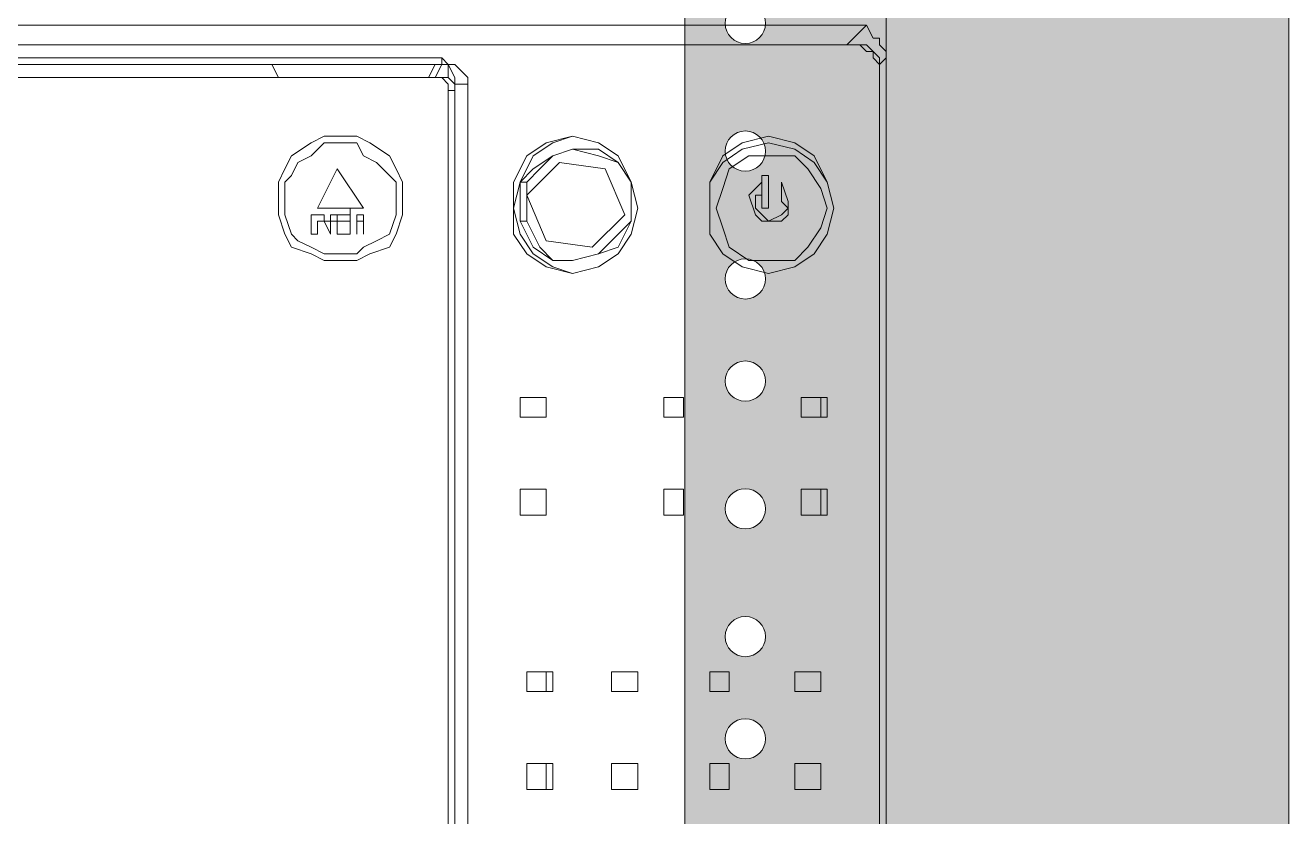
# Model space of a CAD drawing. Header units: millimetres. Extents: x 11706 to 18081, y 7308 to 12674.
# Drawn here: x 16280.9 to 16409.8, y 9277.6 to 9358.4 of the extents above; entities that cross this region are included whole.
import ezdxf

# ---------------------------------------------------------------- set-up
doc = ezdxf.new("R2010")
doc.units = ezdxf.units.MM
doc.layers.get('0').update_dxf_attribs({"lineweight": 0})
doc.layers.add('H', color=7, linetype='Continuous')

# ---------------------------------------------------------------- blocks, each defined once
blk = doc.blocks.new('ND-6842')
h = blk.add_hatch(color=9)
h.dxf.hatch_style = 1
h.paths.add_polyline_path([(2857.57, 7259.12), (2257.57, 7259.12), (2257.57, 5286.22), (2857.57, 5286.22)])
h.paths.add_polyline_path([(2807.57, 7209.12), (2807.57, 5336.22), (2307.57, 5336.22), (2307.57, 7209.12)], flags=16)
h = blk.add_hatch(color=9)
h.dxf.hatch_style = 1
h.paths.add_polyline_path([(2782.57, 7209.12), (2807.57, 7209.12), (2807.57, 5336.22), (2782.57, 5336.22)])
h.paths.add_polyline_path([(2792.57, 5345.52, 1), (2787.57, 5345.52, 1)], flags=16)
h.paths.add_polyline_path([(2792.57, 5361.4, 1), (2787.57, 5361.4, 1)], flags=16)
h.paths.add_polyline_path([(2792.57, 5377.27, 1), (2787.57, 5377.27, 1)], flags=16)
h.paths.add_polyline_path([(2792.57, 5389.97, 1), (2787.57, 5389.97, 1)], flags=16)
h.paths.add_polyline_path([(2792.57, 5405.85, 1), (2787.57, 5405.85, 1)], flags=16)
h.paths.add_polyline_path([(2792.57, 5421.72, 1), (2787.57, 5421.72, 1)], flags=16)
h.paths.add_polyline_path([(2792.57, 5434.42, 1), (2787.57, 5434.42, 1)], flags=16)
h.paths.add_polyline_path([(2792.57, 5450.3, 1), (2787.57, 5450.3, 1)], flags=16)
h.paths.add_polyline_path([(2792.57, 5466.17, 1), (2787.57, 5466.17, 1)], flags=16)
h.paths.add_polyline_path([(2792.57, 5478.87, 1), (2787.57, 5478.87, 1)], flags=16)
h.paths.add_polyline_path([(2792.57, 5494.75, 1), (2787.57, 5494.75, 1)], flags=16)
h.paths.add_polyline_path([(2792.57, 5510.62, 1), (2787.57, 5510.62, 1)], flags=16)
h.paths.add_polyline_path([(2792.57, 5523.32, 1), (2787.57, 5523.32, 1)], flags=16)
h.paths.add_polyline_path([(2792.57, 5539.2, 1), (2787.57, 5539.2, 1)], flags=16)
h.paths.add_polyline_path([(2792.57, 5555.07, 1), (2787.57, 5555.07, 1)], flags=16)
h.paths.add_polyline_path([(2792.57, 5567.77, 1), (2787.57, 5567.77, 1)], flags=16)
h.paths.add_polyline_path([(2792.57, 5583.65, 1), (2787.57, 5583.65, 1)], flags=16)
h.paths.add_polyline_path([(2792.57, 5599.52, 1), (2787.57, 5599.52, 1)], flags=16)
h.paths.add_polyline_path([(2792.57, 5612.22, 1), (2787.57, 5612.22, 1)], flags=16)
h.paths.add_polyline_path([(2792.57, 5628.1, 1), (2787.57, 5628.1, 1)], flags=16)
h.paths.add_polyline_path([(2792.57, 5643.97, 1), (2787.57, 5643.97, 1)], flags=16)
h.paths.add_polyline_path([(2792.57, 5656.67, 1), (2787.57, 5656.67, 1)], flags=16)
h.paths.add_polyline_path([(2792.57, 5672.55, 1), (2787.57, 5672.55, 1)], flags=16)
h.paths.add_polyline_path([(2792.57, 5688.42, 1), (2787.57, 5688.42, 1)], flags=16)
h.paths.add_polyline_path([(2792.57, 5701.12, 1), (2787.57, 5701.12, 1)], flags=16)
h.paths.add_polyline_path([(2792.57, 5717, 1), (2787.57, 5717, 1)], flags=16)
h.paths.add_polyline_path([(2792.57, 5732.87, 1), (2787.57, 5732.87, 1)], flags=16)
h.paths.add_polyline_path([(2792.57, 5745.57, 1), (2787.57, 5745.57, 1)], flags=16)
h.paths.add_polyline_path([(2792.57, 5761.45, 1), (2787.57, 5761.45, 1)], flags=16)
h.paths.add_polyline_path([(2792.57, 5777.32, 1), (2787.57, 5777.32, 1)], flags=16)
h.paths.add_polyline_path([(2792.57, 5790.02, 1), (2787.57, 5790.02, 1)], flags=16)
h.paths.add_polyline_path([(2792.57, 5805.9, 1), (2787.57, 5805.9, 1)], flags=16)
h.paths.add_polyline_path([(2792.57, 5821.77, 1), (2787.57, 5821.77, 1)], flags=16)
h.paths.add_polyline_path([(2792.57, 5834.47, 1), (2787.57, 5834.47, 1)], flags=16)
h.paths.add_polyline_path([(2792.57, 5850.35, 1), (2787.57, 5850.35, 1)], flags=16)
h.paths.add_polyline_path([(2792.57, 5866.22, 1), (2787.57, 5866.22, 1)], flags=16)
h.paths.add_polyline_path([(2792.57, 5878.92, 1), (2787.57, 5878.92, 1)], flags=16)
h.paths.add_polyline_path([(2792.57, 5894.8, 1), (2787.57, 5894.8, 1)], flags=16)
h.paths.add_polyline_path([(2792.57, 5910.67, 1), (2787.57, 5910.67, 1)], flags=16)
h.paths.add_polyline_path([(2792.57, 5923.37, 1), (2787.57, 5923.37, 1)], flags=16)
h.paths.add_polyline_path([(2792.57, 5939.25, 1), (2787.57, 5939.25, 1)], flags=16)
h.paths.add_polyline_path([(2792.57, 5955.12, 1), (2787.57, 5955.12, 1)], flags=16)
h.paths.add_polyline_path([(2792.57, 5967.82, 1), (2787.57, 5967.82, 1)], flags=16)
h.paths.add_polyline_path([(2792.57, 5983.7, 1), (2787.57, 5983.7, 1)], flags=16)
h.paths.add_polyline_path([(2792.57, 5999.57, 1), (2787.57, 5999.57, 1)], flags=16)
h.paths.add_polyline_path([(2792.57, 6012.27, 1), (2787.57, 6012.27, 1)], flags=16)
h.paths.add_polyline_path([(2792.57, 6028.15, 1), (2787.57, 6028.15, 1)], flags=16)
h.paths.add_polyline_path([(2792.57, 6044.02, 1), (2787.57, 6044.02, 1)], flags=16)
h.paths.add_polyline_path([(2792.57, 6056.72, 1), (2787.57, 6056.72, 1)], flags=16)
h.paths.add_polyline_path([(2792.57, 6072.6, 1), (2787.57, 6072.6, 1)], flags=16)
h.paths.add_polyline_path([(2792.57, 6088.47, 1), (2787.57, 6088.47, 1)], flags=16)
h.paths.add_polyline_path([(2792.57, 6101.17, 1), (2787.57, 6101.17, 1)], flags=16)
h.paths.add_polyline_path([(2792.57, 6117.05, 1), (2787.57, 6117.05, 1)], flags=16)
h.paths.add_polyline_path([(2792.57, 6132.92, 1), (2787.57, 6132.92, 1)], flags=16)
h.paths.add_polyline_path([(2792.57, 6145.62, 1), (2787.57, 6145.62, 1)], flags=16)
h.paths.add_polyline_path([(2792.57, 6161.5, 1), (2787.57, 6161.5, 1)], flags=16)
h.paths.add_polyline_path([(2792.57, 6177.37, 1), (2787.57, 6177.37, 1)], flags=16)
h.paths.add_polyline_path([(2792.57, 6190.07, 1), (2787.57, 6190.07, 1)], flags=16)
h.paths.add_polyline_path([(2792.57, 6205.95, 1), (2787.57, 6205.95, 1)], flags=16)
h.paths.add_polyline_path([(2792.57, 6221.82, 1), (2787.57, 6221.82, 1)], flags=16)
h.paths.add_polyline_path([(2792.57, 6234.52, 1), (2787.57, 6234.52, 1)], flags=16)
h.paths.add_polyline_path([(2792.57, 6250.4, 1), (2787.57, 6250.4, 1)], flags=16)
h.paths.add_polyline_path([(2792.57, 6266.27, 1), (2787.57, 6266.27, 1)], flags=16)
h.paths.add_polyline_path([(2792.57, 6278.97, 1), (2787.57, 6278.97, 1)], flags=16)
h.paths.add_polyline_path([(2792.57, 6294.85, 1), (2787.57, 6294.85, 1)], flags=16)
h.paths.add_polyline_path([(2792.57, 6310.72, 1), (2787.57, 6310.72, 1)], flags=16)
h.paths.add_polyline_path([(2792.57, 6323.42, 1), (2787.57, 6323.42, 1)], flags=16)
h.paths.add_polyline_path([(2792.57, 6339.3, 1), (2787.57, 6339.3, 1)], flags=16)
h.paths.add_polyline_path([(2792.57, 6355.17, 1), (2787.57, 6355.17, 1)], flags=16)
h.paths.add_polyline_path([(2792.57, 6367.87, 1), (2787.57, 6367.87, 1)], flags=16)
h.paths.add_polyline_path([(2792.57, 6383.75, 1), (2787.57, 6383.75, 1)], flags=16)
h.paths.add_polyline_path([(2792.57, 6399.62, 1), (2787.57, 6399.62, 1)], flags=16)
h.paths.add_polyline_path([(2792.57, 6412.32, 1), (2787.57, 6412.32, 1)], flags=16)
h.paths.add_polyline_path([(2792.57, 6428.2, 1), (2787.57, 6428.2, 1)], flags=16)
h.paths.add_polyline_path([(2792.57, 6444.07, 1), (2787.57, 6444.07, 1)], flags=16)
h.paths.add_polyline_path([(2792.57, 6456.77, 1), (2787.57, 6456.77, 1)], flags=16)
h.paths.add_polyline_path([(2792.57, 6472.65, 1), (2787.57, 6472.65, 1)], flags=16)
h.paths.add_polyline_path([(2792.57, 6488.52, 1), (2787.57, 6488.52, 1)], flags=16)
h.paths.add_polyline_path([(2792.57, 6501.22, 1), (2787.57, 6501.22, 1)], flags=16)
h.paths.add_polyline_path([(2792.57, 6517.1, 1), (2787.57, 6517.1, 1)], flags=16)
h.paths.add_polyline_path([(2792.57, 6532.97, 1), (2787.57, 6532.97, 1)], flags=16)
h.paths.add_polyline_path([(2792.57, 6545.67, 1), (2787.57, 6545.67, 1)], flags=16)
h.paths.add_polyline_path([(2792.57, 6561.55, 1), (2787.57, 6561.55, 1)], flags=16)
h.paths.add_polyline_path([(2792.57, 6577.42, 1), (2787.57, 6577.42, 1)], flags=16)
h.paths.add_polyline_path([(2792.57, 6590.12, 1), (2787.57, 6590.12, 1)], flags=16)
h.paths.add_polyline_path([(2792.57, 6606, 1), (2787.57, 6606, 1)], flags=16)
h.paths.add_polyline_path([(2792.57, 6621.87, 1), (2787.57, 6621.87, 1)], flags=16)
h.paths.add_polyline_path([(2792.57, 6634.57, 1), (2787.57, 6634.57, 1)], flags=16)
h.paths.add_polyline_path([(2792.57, 6650.45, 1), (2787.57, 6650.45, 1)], flags=16)
h.paths.add_polyline_path([(2792.57, 6666.32, 1), (2787.57, 6666.32, 1)], flags=16)
h.paths.add_polyline_path([(2792.57, 6679.02, 1), (2787.57, 6679.02, 1)], flags=16)
h.paths.add_polyline_path([(2792.57, 6694.9, 1), (2787.57, 6694.9, 1)], flags=16)
h.paths.add_polyline_path([(2792.57, 6710.77, 1), (2787.57, 6710.77, 1)], flags=16)
h.paths.add_polyline_path([(2792.57, 6723.47, 1), (2787.57, 6723.47, 1)], flags=16)
h.paths.add_polyline_path([(2792.57, 6739.35, 1), (2787.57, 6739.35, 1)], flags=16)
h.paths.add_polyline_path([(2792.57, 6755.22, 1), (2787.57, 6755.22, 1)], flags=16)
h.paths.add_polyline_path([(2792.57, 6767.92, 1), (2787.57, 6767.92, 1)], flags=16)
h.paths.add_polyline_path([(2792.57, 6783.8, 1), (2787.57, 6783.8, 1)], flags=16)
h.paths.add_polyline_path([(2792.57, 6799.67, 1), (2787.57, 6799.67, 1)], flags=16)
h.paths.add_polyline_path([(2792.57, 6812.37, 1), (2787.57, 6812.37, 1)], flags=16)
h.paths.add_polyline_path([(2792.57, 6828.25, 1), (2787.57, 6828.25, 1)], flags=16)
h.paths.add_polyline_path([(2792.57, 6844.12, 1), (2787.57, 6844.12, 1)], flags=16)
h.paths.add_polyline_path([(2792.57, 6856.82, 1), (2787.57, 6856.82, 1)], flags=16)
h.paths.add_polyline_path([(2792.57, 6872.7, 1), (2787.57, 6872.7, 1)], flags=16)
h.paths.add_polyline_path([(2792.57, 6888.57, 1), (2787.57, 6888.57, 1)], flags=16)
h.paths.add_polyline_path([(2792.57, 6901.27, 1), (2787.57, 6901.27, 1)], flags=16)
h.paths.add_polyline_path([(2792.57, 6917.15, 1), (2787.57, 6917.15, 1)], flags=16)
h.paths.add_polyline_path([(2792.57, 6933.02, 1), (2787.57, 6933.02, 1)], flags=16)
h.paths.add_polyline_path([(2792.57, 6945.72, 1), (2787.57, 6945.72, 1)], flags=16)
h.paths.add_polyline_path([(2792.57, 6961.6, 1), (2787.57, 6961.6, 1)], flags=16)
h.paths.add_polyline_path([(2792.57, 6977.47, 1), (2787.57, 6977.47, 1)], flags=16)
h.paths.add_polyline_path([(2792.57, 6990.17, 1), (2787.57, 6990.17, 1)], flags=16)
h.paths.add_polyline_path([(2792.57, 7006.05, 1), (2787.57, 7006.05, 1)], flags=16)
h.paths.add_polyline_path([(2792.57, 7021.92, 1), (2787.57, 7021.92, 1)], flags=16)
h.paths.add_polyline_path([(2792.57, 7034.62, 1), (2787.57, 7034.62, 1)], flags=16)
h.paths.add_polyline_path([(2792.57, 7050.5, 1), (2787.57, 7050.5, 1)], flags=16)
h.paths.add_polyline_path([(2792.57, 7066.37, 1), (2787.57, 7066.37, 1)], flags=16)
h.paths.add_polyline_path([(2792.57, 7079.07, 1), (2787.57, 7079.07, 1)], flags=16)
h.paths.add_polyline_path([(2792.57, 7094.95, 1), (2787.57, 7094.95, 1)], flags=16)
h.paths.add_polyline_path([(2792.57, 7110.82, 1), (2787.57, 7110.82, 1)], flags=16)
h.paths.add_polyline_path([(2792.57, 7123.52, 1), (2787.57, 7123.52, 1)], flags=16)
h.paths.add_polyline_path([(2792.57, 7139.4, 1), (2787.57, 7139.4, 1)], flags=16)
h.paths.add_polyline_path([(2792.57, 7155.27, 1), (2787.57, 7155.27, 1)], flags=16)
h.paths.add_polyline_path([(2792.57, 7167.97, 1), (2787.57, 7167.97, 1)], flags=16)
h.paths.add_polyline_path([(2792.57, 7183.85, 1), (2787.57, 7183.85, 1)], flags=16)
h.paths.add_polyline_path([(2792.57, 7199.72, 1), (2787.57, 7199.72, 1)], flags=16)
at = {"lineweight": 0}
for p, q in [((2857.57, 7259.12), (2857.57, 5286.22)), ((2782.57, 7209.12), (2782.57, 5336.22)), ((2807.57, 7209.12), (2807.57, 5336.22))]:
    blk.add_line(p, q, dxfattribs=at)
for centre in [(2790.07, 6355.17), (2790.07, 6339.3), (2790.07, 6323.42), (2790.07, 6310.72), (2790.07, 6294.85), (2790.07, 6278.97), (2790.07, 6266.27)]:
    blk.add_circle(centre, 2.5, dxfattribs=at)
blk = doc.blocks.new('SRN-4000')
at = {"layer": 'H', "lineweight": 0}
for points in [[(3351.28, -2419.78), (2944.61, -2419.78)], [(3346.61, -2419.78), (3351.28, -2419.78)], [(3349.28, -2421.78), (3351.28, -2419.78)], [(3351.28, -2419.78), (3351.95, -2421.11), (3352.61, -2421.11), (3352.61, -2421.78), (3353.28, -2422.44), (3353.28, -2423.11)], [(3349.28, -2421.78), (2946.61, -2421.78)], [(2946.61, -2421.78), (3349.28, -2421.78)], [(3352.61, -2423.78), (3351.95, -2423.11), (3351.95, -2422.44), (3351.28, -2422.44), (3350.61, -2421.78), (3349.28, -2421.78)], [(3349.28, -2421.78), (3350.61, -2421.78), (3351.28, -2421.78), (3351.95, -2422.44), (3352.61, -2423.11), (3352.61, -2423.78)], [(3349.28, -2421.78), (3349.28, -2421.78), (3349.28, -2421.78)], [(3353.28, -2423.11), (3352.61, -2423.78)], [(3353.28, -2439.78), (3353.28, -2423.11)], [(3353.28, -2542.44), (3353.28, -2423.11)], [(3352.61, -2541.11), (3352.61, -2423.78)], [(3352.61, -2423.78), (3352.61, -2541.11)], [(3352.61, -2423.78), (3352.61, -2423.78), (3352.61, -2423.78)], [(3309.28, -2457.11), (3309.28, -2457.11)], [(3309.28, -2457.11), (3309.28, -2457.11)], [(3309.28, -2457.11), (3309.28, -2457.11)]]:
    blk.add_lwpolyline(points, dxfattribs=at)
at = {"layer": 'H', "color": 8, "lineweight": 0}
for points in [[(2947.95, -2423.11), (3307.95, -2423.11)], [(3307.95, -2423.11), (3307.95, -2423.78), (3307.95, -2423.78)], [(3307.95, -2423.11), (3308.61, -2423.78), (3309.28, -2423.78), (3310.61, -2425.11), (3310.61, -2425.78)], [(3307.95, -2423.78), (2947.95, -2423.78)], [(3307.95, -2423.78), (2947.95, -2423.78)], [(3307.95, -2423.78), (2947.95, -2423.78)], [(3307.28, -2423.78), (3290.61, -2423.78)], [(3290.61, -2423.78), (3307.28, -2423.78)], [(3290.61, -2423.78), (3290.61, -2423.78)], [(3307.28, -2423.78), (3290.61, -2423.78)], [(3290.61, -2423.78), (3290.61, -2423.78)], [(3290.61, -2423.78), (3307.28, -2423.78)], [(3290.61, -2423.78), (3290.61, -2423.78)], [(3290.61, -2423.78), (3307.28, -2423.78)], [(3307.28, -2423.78), (3290.61, -2423.78)], [(3290.61, -2423.78), (3290.61, -2423.78), (3291.28, -2425.11), (3291.95, -2425.11), (3291.95, -2425.11)], [(3290.61, -2423.78), (3307.28, -2423.78)], [(3305.28, -2425.11), (3305.28, -2425.11), (3306.61, -2425.11), (3307.28, -2423.78), (3307.28, -2423.78)], [(3307.28, -2425.11), (3307.95, -2423.78)], [(3307.28, -2423.78), (3307.28, -2423.78)], [(3307.28, -2423.78), (3307.28, -2423.78)], [(3307.28, -2423.78), (3307.28, -2423.78)], [(3309.28, -2426.44), (3309.28, -2425.78), (3308.61, -2425.11), (3308.61, -2423.78), (3307.95, -2423.78)], [(3310.61, -2425.78), (3310.61, -2425.11), (3309.28, -2423.78), (3308.61, -2423.78), (3307.95, -2423.78)], [(3307.95, -2423.78), (3307.95, -2423.78)], [(3307.95, -2423.78), (3308.61, -2423.78), (3309.28, -2425.11), (3309.28, -2425.11), (3309.28, -2425.78)], [(2947.95, -2425.11), (3307.28, -2425.11)], [(3307.28, -2425.11), (2947.95, -2425.11)], [(3291.95, -2425.11), (3305.28, -2425.11)], [(3307.28, -2425.11), (3307.28, -2425.11), (3307.28, -2425.11)], [(3307.28, -2425.11), (3307.95, -2425.11), (3308.61, -2425.11), (3309.28, -2425.78), (3309.28, -2426.44)], [(3308.61, -2426.44), (3308.61, -2425.78), (3308.61, -2425.78), (3307.95, -2425.11), (3307.28, -2425.11)], [(3308.61, -2426.44), (3309.28, -2426.44), (3309.28, -2426.44)], [(3308.61, -2541.11), (3308.61, -2426.44)], [(3310.61, -2425.78), (3309.28, -2425.78)], [(3309.28, -2429.11), (3309.28, -2425.78)], [(3309.28, -2426.44), (3309.28, -2426.44)], [(3309.28, -2426.44), (3309.28, -2541.11)], [(3309.28, -2430.44), (3309.28, -2426.44)], [(3310.61, -2543.11), (3310.61, -2425.78)], [(3310.61, -2425.78), (3310.61, -2543.11)], [(3310.61, -2425.78), (3310.61, -2425.78), (3310.61, -2425.78)], [(3309.28, -2429.11), (3309.28, -2429.11)], [(3309.28, -2429.11), (3309.28, -2429.11)], [(3309.28, -2429.11), (3309.28, -2429.11)], [(3309.28, -2429.11), (3309.28, -2457.11)], [(3309.28, -2430.44), (3309.28, -2455.11)], [(3291.28, -2437.78), (3291.28, -2439.11), (3291.95, -2441.11), (3292.61, -2442.44), (3294.61, -2443.11), (3295.95, -2443.78), (3297.28, -2443.78), (3299.28, -2443.78), (3300.61, -2443.11), (3302.61, -2442.44), (3303.28, -2441.11), (3303.95, -2439.11), (3303.95, -2437.78), (3303.95, -2435.78), (3303.28, -2434.44), (3302.61, -2433.11), (3300.61, -2431.78), (3299.28, -2431.11), (3297.28, -2431.11), (3295.95, -2431.11), (3294.61, -2431.78), (3292.61, -2433.11), (3291.95, -2434.44), (3291.28, -2435.78), (3291.28, -2437.78)], [(3297.28, -2431.78), (3299.28, -2431.78), (3299.95, -2433.11), (3301.28, -2433.78), (3302.61, -2435.11), (3303.28, -2435.78), (3303.28, -2437.78), (3303.28, -2439.11), (3302.61, -2441.11), (3301.28, -2441.78), (3299.95, -2442.44), (3299.28, -2443.11), (3297.28, -2443.11), (3295.95, -2443.11), (3294.61, -2442.44), (3293.28, -2441.78), (3292.61, -2441.11), (3291.95, -2439.11), (3291.95, -2437.78), (3291.95, -2435.78), (3292.61, -2435.11), (3293.28, -2433.78), (3294.61, -2433.11), (3295.95, -2431.78), (3297.28, -2431.78)], [(3321.28, -2445.11), (3323.95, -2444.44), (3325.95, -2443.11), (3327.28, -2441.11), (3327.95, -2438.44), (3327.28, -2435.78), (3325.95, -2433.11), (3323.95, -2431.78), (3321.28, -2431.11), (3318.61, -2431.78), (3316.61, -2433.11), (3315.28, -2435.78), (3315.28, -2438.44), (3315.28, -2441.11), (3316.61, -2443.11), (3318.61, -2444.44), (3321.28, -2445.11)], [(3321.28, -2431.11), (3319.28, -2431.78), (3317.28, -2433.11), (3315.95, -2435.78), (3315.28, -2438.44), (3315.95, -2441.11), (3317.28, -2443.11), (3319.28, -2444.44), (3321.28, -2445.11), (3323.95, -2444.44), (3325.95, -2443.11), (3327.28, -2441.11), (3327.95, -2438.44), (3327.28, -2435.78), (3325.95, -2433.11), (3323.95, -2431.78), (3321.28, -2431.11)], [(3341.28, -2445.11), (3343.95, -2444.44), (3345.95, -2443.11), (3347.28, -2441.11), (3347.95, -2438.44), (3347.28, -2435.78), (3345.95, -2433.11), (3343.95, -2431.78), (3341.28, -2431.11), (3338.61, -2431.78), (3336.61, -2433.11), (3335.28, -2435.78), (3335.28, -2438.44), (3335.28, -2441.11), (3336.61, -2443.11), (3338.61, -2444.44), (3341.28, -2445.11)], [(3341.28, -2431.11), (3338.61, -2431.78), (3336.61, -2433.11), (3335.28, -2435.78), (3335.28, -2438.44), (3335.28, -2441.11), (3336.61, -2443.11), (3338.61, -2444.44), (3341.28, -2445.11), (3343.95, -2444.44), (3345.95, -2443.11), (3347.28, -2441.11), (3347.95, -2438.44), (3347.28, -2435.78), (3345.95, -2433.11), (3343.95, -2431.78), (3341.28, -2431.11)], [(3341.28, -2431.78), (3338.61, -2432.44), (3336.61, -2433.78), (3335.28, -2435.78), (3335.28, -2438.44), (3335.28, -2441.11), (3336.61, -2443.11), (3338.61, -2444.44), (3341.28, -2445.11), (3343.95, -2444.44), (3345.95, -2443.11), (3347.28, -2441.11), (3347.95, -2438.44), (3347.28, -2435.78), (3345.95, -2433.78), (3343.95, -2432.44), (3341.28, -2431.78)], [(3341.28, -2445.11), (3343.95, -2444.44), (3345.95, -2443.11), (3347.28, -2441.11), (3347.95, -2438.44), (3347.28, -2435.78), (3345.95, -2433.78), (3343.95, -2432.44), (3341.28, -2431.78), (3338.61, -2432.44), (3336.61, -2433.78), (3335.28, -2435.78), (3335.28, -2438.44), (3335.28, -2441.11), (3336.61, -2443.11), (3338.61, -2444.44), (3341.28, -2445.11)], [(3327.28, -2435.78), (3325.95, -2433.78), (3323.95, -2432.44), (3321.28, -2432.44), (3319.28, -2433.11), (3317.28, -2434.44), (3315.95, -2435.78)], [(3327.28, -2435.78), (3325.95, -2433.78), (3323.95, -2433.11), (3321.28, -2432.44), (3319.28, -2433.11), (3317.95, -2434.44), (3316.61, -2435.78)], [(3341.28, -2433.11), (3339.28, -2433.11), (3337.28, -2434.44), (3336.61, -2436.44), (3335.95, -2438.44), (3336.61, -2440.44), (3337.28, -2442.44), (3339.28, -2443.78), (3341.28, -2443.78), (3343.95, -2443.78), (3345.28, -2442.44), (3346.61, -2440.44), (3347.28, -2438.44), (3346.61, -2436.44), (3345.28, -2434.44), (3343.95, -2433.11), (3341.28, -2433.11)], [(3295.28, -2438.44), (3297.28, -2434.44)], [(3297.28, -2434.44), (3299.95, -2438.44)], [(3316.61, -2437.11), (3319.95, -2433.78)], [(3319.95, -2433.78), (3324.61, -2434.44)], [(3324.61, -2434.44), (3326.61, -2439.11)], [(3315.95, -2435.78), (3316.61, -2435.78)], [(3315.95, -2439.78), (3315.95, -2435.78)], [(3316.61, -2435.78), (3316.61, -2439.78)], [(3327.28, -2435.78), (3327.28, -2439.78)], [(3327.28, -2439.78), (3327.28, -2435.78)], [(3327.28, -2435.78), (3327.28, -2435.78)], [(3340.61, -2435.78), (3339.28, -2437.11), (3339.95, -2439.11), (3340.61, -2439.78), (3342.61, -2439.78), (3343.28, -2439.11), (3343.28, -2437.78), (3342.61, -2435.78)], [(3341.28, -2435.11), (3340.61, -2435.11)], [(3340.61, -2435.11), (3340.61, -2438.44)], [(3340.61, -2437.11), (3340.61, -2435.78)], [(3341.28, -2438.44), (3341.28, -2435.11)], [(3342.61, -2435.78), (3342.61, -2437.11)], [(3318.61, -2441.78), (3316.61, -2437.11)], [(3340.61, -2437.11), (3339.95, -2437.11), (3339.95, -2438.44), (3341.28, -2439.78), (3342.61, -2439.11), (3343.28, -2438.44), (3342.61, -2437.78), (3342.61, -2437.11)], [(3299.95, -2438.44), (3295.28, -2438.44)], [(3297.28, -2439.78), (3297.28, -2439.78), (3298.61, -2439.78), (3298.61, -2439.78), (3298.61, -2439.78), (3298.61, -2439.78), (3298.61, -2439.78), (3298.61, -2439.78), (3297.28, -2439.78), (3297.28, -2439.11), (3297.28, -2439.11), (3297.28, -2439.11), (3298.61, -2439.11), (3298.61, -2438.44), (3298.61, -2439.11)], [(3340.61, -2438.44), (3341.28, -2438.44)], [(3294.61, -2439.11), (3295.28, -2439.11), (3295.28, -2439.11), (3295.28, -2439.11), (3295.95, -2439.11), (3295.95, -2439.11), (3295.95, -2439.11), (3295.95, -2439.11), (3295.95, -2439.11)], [(3295.28, -2439.78), (3295.28, -2439.78), (3295.28, -2439.78), (3295.28, -2439.78), (3295.28, -2439.78), (3295.28, -2439.78), (3295.28, -2439.78), (3295.28, -2441.11), (3295.28, -2441.11), (3295.28, -2441.11), (3295.28, -2441.11), (3294.61, -2441.11), (3294.61, -2441.11), (3294.61, -2441.11), (3294.61, -2439.78), (3294.61, -2439.78), (3294.61, -2439.11), (3294.61, -2439.11), (3294.61, -2439.11), (3294.61, -2439.11)], [(3295.28, -2439.11), (3295.28, -2439.11)], [(3295.28, -2439.11), (3295.28, -2439.11)], [(3295.28, -2439.11), (3295.28, -2439.11)], [(3295.28, -2439.11), (3295.28, -2439.11)], [(3295.28, -2439.11), (3295.28, -2439.11)], [(3295.95, -2439.11), (3295.95, -2439.11), (3295.95, -2439.11), (3295.95, -2439.11), (3295.95, -2439.78), (3295.28, -2439.78), (3295.28, -2439.78), (3295.28, -2439.78), (3295.28, -2439.78), (3295.28, -2439.78), (3295.28, -2439.78), (3295.28, -2439.78), (3295.28, -2439.78)], [(3295.95, -2439.11), (3295.95, -2439.11), (3295.95, -2439.11), (3295.95, -2439.11), (3295.95, -2439.11), (3295.95, -2439.11), (3295.95, -2439.11)], [(3297.28, -2439.11), (3297.28, -2439.11), (3297.28, -2439.11), (3297.28, -2439.11), (3297.28, -2439.11), (3297.28, -2439.11), (3297.28, -2439.11), (3297.28, -2439.11), (3297.28, -2439.11), (3297.28, -2439.11), (3297.28, -2439.78), (3297.28, -2439.78), (3296.61, -2439.78), (3296.61, -2441.11), (3296.61, -2441.11), (3295.95, -2439.78), (3295.95, -2439.78), (3295.95, -2439.78), (3295.95, -2439.11), (3295.95, -2439.11)], [(3295.95, -2439.11), (3295.95, -2439.11), (3295.95, -2439.11), (3295.95, -2439.11), (3295.95, -2439.11), (3295.95, -2439.11), (3295.95, -2439.11), (3295.95, -2439.11), (3295.95, -2439.11), (3295.95, -2439.78), (3295.95, -2439.78), (3296.61, -2439.78), (3296.61, -2439.78), (3296.61, -2439.78), (3296.61, -2439.78), (3296.61, -2439.78), (3296.61, -2439.11), (3296.61, -2439.11), (3296.61, -2439.11), (3296.61, -2439.11), (3296.61, -2439.11), (3296.61, -2439.11), (3296.61, -2439.11), (3296.61, -2439.11), (3296.61, -2439.11)], [(3296.61, -2439.11), (3296.61, -2439.11), (3296.61, -2439.11), (3296.61, -2439.11), (3296.61, -2439.11), (3296.61, -2439.11), (3296.61, -2439.11), (3296.61, -2439.11), (3297.28, -2439.11), (3297.28, -2439.11), (3297.28, -2439.11), (3297.28, -2439.11), (3297.28, -2439.11), (3297.28, -2439.11)], [(3298.61, -2439.11), (3298.61, -2439.11), (3298.61, -2439.11), (3298.61, -2439.11), (3297.28, -2439.11), (3297.28, -2439.11), (3298.61, -2439.11), (3298.61, -2439.11), (3298.61, -2439.78), (3298.61, -2439.78), (3298.61, -2441.11), (3298.61, -2441.11), (3298.61, -2441.11), (3297.28, -2441.11), (3297.28, -2441.11)], [(3297.28, -2441.11), (3297.28, -2441.11), (3297.28, -2441.11), (3297.28, -2441.11), (3297.28, -2439.78), (3297.28, -2439.78), (3297.28, -2439.78), (3297.28, -2439.78), (3297.28, -2439.78), (3297.28, -2439.78), (3297.28, -2439.78), (3297.28, -2439.78)], [(3298.61, -2439.11), (3298.61, -2439.11), (3298.61, -2439.11), (3298.61, -2439.11), (3298.61, -2439.11), (3298.61, -2439.11), (3298.61, -2439.11), (3298.61, -2439.11), (3298.61, -2439.11), (3298.61, -2439.11)], [(3299.95, -2439.11), (3299.28, -2439.11)], [(3299.28, -2439.11), (3299.28, -2439.11)], [(3299.28, -2439.11), (3299.28, -2439.11)], [(3299.28, -2439.11), (3299.28, -2441.11)], [(3299.28, -2441.11), (3299.28, -2439.78)], [(3299.28, -2439.78), (3299.95, -2439.78)], [(3299.95, -2441.11), (3299.95, -2439.11)], [(3299.95, -2439.11), (3299.95, -2439.11)], [(3299.95, -2439.11), (3299.95, -2439.11)], [(3299.95, -2439.78), (3299.95, -2441.11)], [(3315.95, -2439.78), (3317.28, -2442.44), (3319.28, -2443.78), (3321.28, -2443.78), (3323.95, -2443.11), (3325.95, -2442.44), (3327.28, -2439.78)], [(3316.61, -2439.78), (3315.95, -2439.78)], [(3316.61, -2439.78), (3317.95, -2442.44), (3319.28, -2443.78), (3321.28, -2443.78), (3323.95, -2443.11), (3325.28, -2441.78), (3327.28, -2439.78)], [(3326.61, -2439.11), (3323.28, -2442.44)], [(3327.28, -2439.78), (3327.28, -2439.78)], [(3299.28, -2441.11), (3299.28, -2441.11)], [(3299.95, -2441.11), (3299.95, -2441.11)], [(3323.28, -2442.44), (3318.61, -2441.78)], [(3309.28, -2533.78), (3309.28, -2455.11)], [(3309.28, -2529.78), (3309.28, -2457.11)], [(3315.95, -2457.78), (3315.95, -2457.78)], [(3318.61, -2457.78), (3315.95, -2457.78)], [(3315.95, -2457.78), (3315.95, -2457.78)], [(3315.95, -2457.78), (3315.95, -2459.78)], [(3315.95, -2457.78), (3315.95, -2457.78)], [(3315.95, -2457.78), (3315.95, -2459.78)], [(3315.95, -2457.78), (3315.95, -2457.78)], [(3318.61, -2457.78), (3315.95, -2457.78)], [(3318.61, -2457.78), (3315.95, -2457.78)], [(3315.95, -2457.78), (3315.95, -2459.78)], [(3318.61, -2459.78), (3318.61, -2457.78)], [(3318.61, -2457.78), (3318.61, -2457.78)], [(3318.61, -2457.78), (3318.61, -2457.78)], [(3318.61, -2457.78), (3318.61, -2457.78)], [(3318.61, -2457.78), (3318.61, -2457.78)], [(3318.61, -2459.78), (3318.61, -2457.78)], [(3318.61, -2459.78), (3318.61, -2457.78)], [(3330.61, -2457.78), (3330.61, -2457.78)], [(3330.61, -2457.78), (3330.61, -2457.78)], [(3332.61, -2457.78), (3330.61, -2457.78)], [(3330.61, -2457.78), (3330.61, -2459.78)], [(3330.61, -2457.78), (3330.61, -2457.78)], [(3330.61, -2457.78), (3330.61, -2457.78)], [(3330.61, -2457.78), (3330.61, -2459.78)], [(3332.61, -2457.78), (3330.61, -2457.78)], [(3332.61, -2457.78), (3330.61, -2457.78)], [(3330.61, -2457.78), (3330.61, -2459.78)], [(3332.61, -2457.78), (3332.61, -2457.78)], [(3332.61, -2457.78), (3332.61, -2457.78)], [(3332.61, -2459.78), (3332.61, -2457.78)], [(3332.61, -2457.78), (3332.61, -2457.78)], [(3332.61, -2459.78), (3332.61, -2457.78)], [(3332.61, -2457.78), (3332.61, -2457.78)], [(3332.61, -2459.78), (3332.61, -2457.78)], [(3344.61, -2457.78), (3344.61, -2457.78)], [(3344.61, -2457.78), (3344.61, -2457.78)], [(3346.61, -2457.78), (3344.61, -2457.78)], [(3344.61, -2457.78), (3344.61, -2459.78)], [(3344.61, -2457.78), (3344.61, -2457.78)], [(3344.61, -2457.78), (3344.61, -2457.78)], [(3346.61, -2457.78), (3344.61, -2457.78)], [(3344.61, -2457.78), (3344.61, -2459.78)], [(3347.28, -2457.78), (3344.61, -2457.78)], [(3344.61, -2457.78), (3344.61, -2459.78)], [(3346.61, -2457.78), (3346.61, -2457.78)], [(3346.61, -2457.78), (3346.61, -2457.78)], [(3346.61, -2459.78), (3346.61, -2457.78)], [(3347.28, -2457.78), (3346.61, -2457.78)], [(3346.61, -2457.78), (3347.28, -2457.78)], [(3347.28, -2459.78), (3347.28, -2457.78)], [(3347.28, -2459.78), (3347.28, -2457.78)], [(3315.95, -2459.78), (3318.61, -2459.78)], [(3315.95, -2459.78), (3315.95, -2459.78)], [(3315.95, -2459.78), (3315.95, -2459.78)], [(3315.95, -2459.78), (3315.95, -2459.78)], [(3315.95, -2459.78), (3318.61, -2459.78)], [(3315.95, -2459.78), (3315.95, -2459.78)], [(3315.95, -2459.78), (3318.61, -2459.78)], [(3318.61, -2459.78), (3318.61, -2459.78)], [(3318.61, -2459.78), (3318.61, -2459.78)], [(3318.61, -2459.78), (3318.61, -2459.78)], [(3318.61, -2459.78), (3318.61, -2459.78)], [(3330.61, -2459.78), (3330.61, -2459.78)], [(3330.61, -2459.78), (3332.61, -2459.78)], [(3330.61, -2459.78), (3330.61, -2459.78)], [(3330.61, -2459.78), (3330.61, -2459.78)], [(3330.61, -2459.78), (3330.61, -2459.78)], [(3330.61, -2459.78), (3332.61, -2459.78)], [(3330.61, -2459.78), (3332.61, -2459.78)], [(3332.61, -2459.78), (3332.61, -2459.78)], [(3332.61, -2459.78), (3332.61, -2459.78)], [(3332.61, -2459.78), (3332.61, -2459.78)], [(3332.61, -2459.78), (3332.61, -2459.78)], [(3344.61, -2459.78), (3344.61, -2459.78)], [(3344.61, -2459.78), (3346.61, -2459.78)], [(3344.61, -2459.78), (3344.61, -2459.78)], [(3344.61, -2459.78), (3344.61, -2459.78)], [(3344.61, -2459.78), (3346.61, -2459.78)], [(3344.61, -2459.78), (3344.61, -2459.78)], [(3344.61, -2459.78), (3347.28, -2459.78)], [(3346.61, -2459.78), (3346.61, -2459.78)], [(3346.61, -2459.78), (3347.28, -2459.78)], [(3346.61, -2459.78), (3346.61, -2459.78)], [(3347.28, -2459.78), (3346.61, -2459.78)], [(3315.95, -2467.11), (3315.95, -2467.11)], [(3318.61, -2467.11), (3315.95, -2467.11)], [(3315.95, -2467.11), (3315.95, -2467.11)], [(3315.95, -2467.11), (3315.95, -2469.78)], [(3315.95, -2467.11), (3315.95, -2467.11)], [(3315.95, -2467.11), (3315.95, -2467.11)], [(3318.61, -2467.11), (3315.95, -2467.11)], [(3315.95, -2467.11), (3315.95, -2469.78)], [(3318.61, -2467.11), (3315.95, -2467.11)], [(3315.95, -2467.11), (3315.95, -2469.78)], [(3318.61, -2467.11), (3318.61, -2467.11)], [(3318.61, -2467.11), (3318.61, -2467.11)], [(3318.61, -2469.78), (3318.61, -2467.11)], [(3318.61, -2467.11), (3318.61, -2467.11)], [(3318.61, -2469.78), (3318.61, -2467.11)], [(3318.61, -2467.11), (3318.61, -2467.11)], [(3318.61, -2469.78), (3318.61, -2467.11)], [(3332.61, -2467.11), (3330.61, -2467.11)], [(3330.61, -2467.11), (3330.61, -2467.11)], [(3330.61, -2467.11), (3330.61, -2467.11)], [(3330.61, -2467.11), (3330.61, -2467.11)], [(3330.61, -2467.11), (3330.61, -2469.78)], [(3330.61, -2467.11), (3330.61, -2469.78)], [(3332.61, -2467.11), (3330.61, -2467.11)], [(3330.61, -2467.11), (3330.61, -2467.11)], [(3332.61, -2467.11), (3330.61, -2467.11)], [(3330.61, -2467.11), (3330.61, -2469.78)], [(3332.61, -2467.11), (3332.61, -2467.11)], [(3332.61, -2467.11), (3332.61, -2467.11)], [(3332.61, -2469.78), (3332.61, -2467.11)], [(3332.61, -2467.11), (3332.61, -2467.11)], [(3332.61, -2467.11), (3332.61, -2467.11)], [(3332.61, -2469.78), (3332.61, -2467.11)], [(3332.61, -2469.78), (3332.61, -2467.11)], [(3344.61, -2467.11), (3344.61, -2467.11)], [(3344.61, -2467.11), (3344.61, -2467.11)], [(3346.61, -2467.11), (3344.61, -2467.11)], [(3344.61, -2467.11), (3344.61, -2469.78)], [(3344.61, -2467.11), (3344.61, -2467.11)], [(3344.61, -2467.11), (3344.61, -2467.11)], [(3346.61, -2467.11), (3344.61, -2467.11)], [(3344.61, -2467.11), (3344.61, -2469.78)], [(3347.28, -2467.11), (3344.61, -2467.11)], [(3344.61, -2467.11), (3344.61, -2469.78)], [(3346.61, -2467.11), (3346.61, -2467.11)], [(3346.61, -2467.11), (3346.61, -2467.11)], [(3346.61, -2469.78), (3346.61, -2467.11)], [(3347.28, -2467.11), (3346.61, -2467.11)], [(3346.61, -2467.11), (3347.28, -2467.11)], [(3347.28, -2469.78), (3347.28, -2467.11)], [(3347.28, -2469.78), (3347.28, -2467.11)], [(3315.95, -2469.78), (3315.95, -2469.78)], [(3315.95, -2469.78), (3315.95, -2469.78)], [(3315.95, -2469.78), (3318.61, -2469.78)], [(3315.95, -2469.78), (3315.95, -2469.78)], [(3315.95, -2469.78), (3318.61, -2469.78)], [(3315.95, -2469.78), (3315.95, -2469.78)], [(3315.95, -2469.78), (3318.61, -2469.78)], [(3318.61, -2469.78), (3318.61, -2469.78)], [(3318.61, -2469.78), (3318.61, -2469.78)], [(3318.61, -2469.78), (3318.61, -2469.78)], [(3318.61, -2469.78), (3318.61, -2469.78)], [(3330.61, -2469.78), (3330.61, -2469.78)], [(3330.61, -2469.78), (3332.61, -2469.78)], [(3330.61, -2469.78), (3330.61, -2469.78)], [(3330.61, -2469.78), (3330.61, -2469.78)], [(3330.61, -2469.78), (3332.61, -2469.78)], [(3330.61, -2469.78), (3330.61, -2469.78)], [(3330.61, -2469.78), (3332.61, -2469.78)], [(3332.61, -2469.78), (3332.61, -2469.78)], [(3332.61, -2469.78), (3332.61, -2469.78)], [(3332.61, -2469.78), (3332.61, -2469.78)], [(3332.61, -2469.78), (3332.61, -2469.78)], [(3344.61, -2469.78), (3344.61, -2469.78)], [(3344.61, -2469.78), (3346.61, -2469.78)], [(3344.61, -2469.78), (3344.61, -2469.78)], [(3344.61, -2469.78), (3344.61, -2469.78)], [(3344.61, -2469.78), (3346.61, -2469.78)], [(3344.61, -2469.78), (3344.61, -2469.78)], [(3344.61, -2469.78), (3347.28, -2469.78)], [(3346.61, -2469.78), (3346.61, -2469.78)], [(3346.61, -2469.78), (3346.61, -2469.78)], [(3346.61, -2469.78), (3347.28, -2469.78)], [(3347.28, -2469.78), (3346.61, -2469.78)], [(3316.61, -2485.78), (3316.61, -2487.78)], [(3316.61, -2485.78), (3316.61, -2485.78)], [(3318.61, -2485.78), (3316.61, -2485.78)], [(3316.61, -2485.78), (3316.61, -2485.78)], [(3316.61, -2485.78), (3316.61, -2487.78)], [(3316.61, -2485.78), (3316.61, -2485.78)], [(3318.61, -2485.78), (3316.61, -2485.78)], [(3316.61, -2485.78), (3316.61, -2485.78)], [(3319.28, -2485.78), (3316.61, -2485.78)], [(3316.61, -2485.78), (3316.61, -2487.78)], [(3318.61, -2485.78), (3318.61, -2485.78)], [(3318.61, -2487.78), (3318.61, -2485.78)], [(3318.61, -2485.78), (3318.61, -2485.78)], [(3318.61, -2485.78), (3318.61, -2485.78)], [(3318.61, -2487.78), (3318.61, -2485.78)], [(3318.61, -2485.78), (3318.61, -2485.78)], [(3319.28, -2487.78), (3319.28, -2485.78)], [(3325.28, -2485.78), (3325.28, -2485.78)], [(3325.28, -2485.78), (3325.28, -2485.78)], [(3327.95, -2485.78), (3325.28, -2485.78)], [(3325.28, -2485.78), (3325.28, -2487.78)], [(3325.28, -2485.78), (3325.28, -2485.78)], [(3325.28, -2485.78), (3325.28, -2487.78)], [(3325.28, -2485.78), (3325.28, -2485.78)], [(3327.95, -2485.78), (3325.28, -2485.78)], [(3327.95, -2485.78), (3325.28, -2485.78)], [(3325.28, -2485.78), (3325.28, -2487.78)], [(3327.95, -2487.78), (3327.95, -2485.78)], [(3327.95, -2485.78), (3327.95, -2485.78)], [(3327.95, -2487.78), (3327.95, -2485.78)], [(3327.95, -2485.78), (3327.95, -2485.78)], [(3327.95, -2485.78), (3327.95, -2485.78)], [(3327.95, -2485.78), (3327.95, -2485.78)], [(3327.95, -2487.78), (3327.95, -2485.78)], [(3336.61, -2485.78), (3335.28, -2485.78)], [(3335.28, -2485.78), (3335.28, -2485.78)], [(3335.28, -2485.78), (3335.28, -2485.78)], [(3335.28, -2485.78), (3335.28, -2487.78)], [(3335.28, -2485.78), (3335.28, -2485.78)], [(3335.28, -2485.78), (3335.28, -2485.78)], [(3335.28, -2485.78), (3335.28, -2487.78)], [(3336.61, -2485.78), (3335.28, -2485.78)], [(3337.28, -2485.78), (3335.28, -2485.78)], [(3335.28, -2485.78), (3335.28, -2487.78)], [(3337.28, -2485.78), (3336.61, -2485.78)], [(3336.61, -2485.78), (3336.61, -2485.78)], [(3336.61, -2485.78), (3337.28, -2485.78)], [(3337.28, -2487.78), (3337.28, -2485.78)], [(3337.28, -2485.78), (3337.28, -2485.78)], [(3337.28, -2487.78), (3337.28, -2485.78)], [(3337.28, -2487.78), (3337.28, -2485.78)], [(3343.95, -2485.78), (3343.95, -2485.78)], [(3346.61, -2485.78), (3343.95, -2485.78)], [(3343.95, -2485.78), (3343.95, -2485.78)], [(3343.95, -2485.78), (3343.95, -2487.78)], [(3343.95, -2485.78), (3343.95, -2485.78)], [(3346.61, -2485.78), (3343.95, -2485.78)], [(3343.95, -2485.78), (3343.95, -2485.78)], [(3343.95, -2485.78), (3343.95, -2487.78)], [(3346.61, -2485.78), (3343.95, -2485.78)], [(3343.95, -2485.78), (3343.95, -2487.78)], [(3346.61, -2485.78), (3346.61, -2485.78)], [(3346.61, -2485.78), (3346.61, -2485.78)], [(3346.61, -2487.78), (3346.61, -2485.78)], [(3346.61, -2485.78), (3346.61, -2485.78)], [(3346.61, -2485.78), (3346.61, -2485.78)], [(3346.61, -2487.78), (3346.61, -2485.78)], [(3346.61, -2487.78), (3346.61, -2485.78)], [(3316.61, -2487.78), (3316.61, -2487.78)], [(3316.61, -2487.78), (3318.61, -2487.78)], [(3316.61, -2487.78), (3316.61, -2487.78)], [(3316.61, -2487.78), (3318.61, -2487.78)], [(3316.61, -2487.78), (3316.61, -2487.78)], [(3316.61, -2487.78), (3316.61, -2487.78)], [(3316.61, -2487.78), (3319.28, -2487.78)], [(3318.61, -2487.78), (3318.61, -2487.78)], [(3318.61, -2487.78), (3318.61, -2487.78)], [(3318.61, -2487.78), (3318.61, -2487.78)], [(3318.61, -2487.78), (3318.61, -2487.78)], [(3325.28, -2487.78), (3325.28, -2487.78)], [(3325.28, -2487.78), (3327.95, -2487.78)], [(3325.28, -2487.78), (3325.28, -2487.78)], [(3325.28, -2487.78), (3325.28, -2487.78)], [(3325.28, -2487.78), (3327.95, -2487.78)], [(3325.28, -2487.78), (3325.28, -2487.78)], [(3325.28, -2487.78), (3327.95, -2487.78)], [(3327.95, -2487.78), (3327.95, -2487.78)], [(3327.95, -2487.78), (3327.95, -2487.78)], [(3327.95, -2487.78), (3327.95, -2487.78)], [(3327.95, -2487.78), (3327.95, -2487.78)], [(3335.28, -2487.78), (3335.28, -2487.78)], [(3335.28, -2487.78), (3335.28, -2487.78)], [(3335.28, -2487.78), (3336.61, -2487.78)], [(3335.28, -2487.78), (3335.28, -2487.78)], [(3335.28, -2487.78), (3335.28, -2487.78)], [(3335.28, -2487.78), (3336.61, -2487.78)], [(3335.28, -2487.78), (3337.28, -2487.78)], [(3336.61, -2487.78), (3337.28, -2487.78)], [(3336.61, -2487.78), (3336.61, -2487.78)], [(3337.28, -2487.78), (3336.61, -2487.78)], [(3337.28, -2487.78), (3337.28, -2487.78)], [(3343.95, -2487.78), (3343.95, -2487.78)], [(3343.95, -2487.78), (3346.61, -2487.78)], [(3343.95, -2487.78), (3343.95, -2487.78)], [(3343.95, -2487.78), (3343.95, -2487.78)], [(3343.95, -2487.78), (3346.61, -2487.78)], [(3343.95, -2487.78), (3343.95, -2487.78)], [(3343.95, -2487.78), (3346.61, -2487.78)], [(3346.61, -2487.78), (3346.61, -2487.78)], [(3346.61, -2487.78), (3346.61, -2487.78)], [(3346.61, -2487.78), (3346.61, -2487.78)], [(3346.61, -2487.78), (3346.61, -2487.78)], [(3316.61, -2495.11), (3316.61, -2497.78)], [(3318.61, -2495.11), (3316.61, -2495.11)], [(3316.61, -2495.11), (3316.61, -2495.11)], [(3316.61, -2495.11), (3316.61, -2495.11)], [(3316.61, -2495.11), (3316.61, -2497.78)], [(3318.61, -2495.11), (3316.61, -2495.11)], [(3316.61, -2495.11), (3316.61, -2495.11)], [(3316.61, -2495.11), (3316.61, -2495.11)], [(3319.28, -2495.11), (3316.61, -2495.11)], [(3316.61, -2495.11), (3316.61, -2497.78)], [(3318.61, -2495.11), (3318.61, -2495.11)], [(3318.61, -2497.78), (3318.61, -2495.11)], [(3318.61, -2495.11), (3318.61, -2495.11)], [(3318.61, -2497.78), (3318.61, -2495.11)], [(3318.61, -2495.11), (3318.61, -2495.11)], [(3318.61, -2495.11), (3318.61, -2495.11)], [(3319.28, -2497.78), (3319.28, -2495.11)], [(3325.28, -2495.11), (3325.28, -2495.11)], [(3325.28, -2495.11), (3325.28, -2497.78)], [(3327.95, -2495.11), (3325.28, -2495.11)], [(3325.28, -2495.11), (3325.28, -2495.11)], [(3325.28, -2495.11), (3325.28, -2497.78)], [(3325.28, -2495.11), (3325.28, -2495.11)], [(3327.95, -2495.11), (3325.28, -2495.11)], [(3325.28, -2495.11), (3325.28, -2495.11)], [(3327.95, -2495.11), (3325.28, -2495.11)], [(3325.28, -2495.11), (3325.28, -2497.78)], [(3327.95, -2495.11), (3327.95, -2495.11)], [(3327.95, -2497.78), (3327.95, -2495.11)], [(3327.95, -2495.11), (3327.95, -2495.11)], [(3327.95, -2497.78), (3327.95, -2495.11)], [(3327.95, -2495.11), (3327.95, -2495.11)], [(3327.95, -2495.11), (3327.95, -2495.11)], [(3327.95, -2497.78), (3327.95, -2495.11)], [(3335.28, -2495.11), (3335.28, -2495.11)], [(3335.28, -2495.11), (3335.28, -2495.11)], [(3335.28, -2495.11), (3335.28, -2497.78)], [(3336.61, -2495.11), (3335.28, -2495.11)], [(3335.28, -2495.11), (3335.28, -2497.78)], [(3335.28, -2495.11), (3335.28, -2495.11)], [(3335.28, -2495.11), (3335.28, -2495.11)], [(3336.61, -2495.11), (3335.28, -2495.11)], [(3337.28, -2495.11), (3335.28, -2495.11)], [(3335.28, -2495.11), (3335.28, -2497.78)], [(3337.28, -2495.11), (3336.61, -2495.11)], [(3336.61, -2495.11), (3337.28, -2495.11)], [(3336.61, -2495.11), (3336.61, -2495.11)], [(3337.28, -2497.78), (3337.28, -2495.11)], [(3337.28, -2497.78), (3337.28, -2495.11)], [(3337.28, -2495.11), (3337.28, -2495.11)], [(3337.28, -2497.78), (3337.28, -2495.11)], [(3343.95, -2495.11), (3343.95, -2495.11)], [(3346.61, -2495.11), (3343.95, -2495.11)], [(3343.95, -2495.11), (3343.95, -2497.78)], [(3343.95, -2495.11), (3343.95, -2495.11)], [(3343.95, -2495.11), (3343.95, -2495.11)], [(3343.95, -2495.11), (3343.95, -2497.78)], [(3343.95, -2495.11), (3343.95, -2495.11)], [(3346.61, -2495.11), (3343.95, -2495.11)], [(3346.61, -2495.11), (3343.95, -2495.11)], [(3343.95, -2495.11), (3343.95, -2497.78)], [(3346.61, -2495.11), (3346.61, -2495.11)], [(3346.61, -2497.78), (3346.61, -2495.11)], [(3346.61, -2495.11), (3346.61, -2495.11)], [(3346.61, -2495.11), (3346.61, -2495.11)], [(3346.61, -2495.11), (3346.61, -2495.11)], [(3346.61, -2497.78), (3346.61, -2495.11)], [(3346.61, -2497.78), (3346.61, -2495.11)], [(3316.61, -2497.78), (3318.61, -2497.78)], [(3316.61, -2497.78), (3316.61, -2497.78)], [(3316.61, -2497.78), (3316.61, -2497.78)], [(3316.61, -2497.78), (3318.61, -2497.78)], [(3316.61, -2497.78), (3316.61, -2497.78)], [(3316.61, -2497.78), (3316.61, -2497.78)], [(3316.61, -2497.78), (3319.28, -2497.78)], [(3318.61, -2497.78), (3318.61, -2497.78)], [(3318.61, -2497.78), (3318.61, -2497.78)], [(3318.61, -2497.78), (3318.61, -2497.78)], [(3318.61, -2497.78), (3318.61, -2497.78)], [(3325.28, -2497.78), (3327.95, -2497.78)], [(3325.28, -2497.78), (3325.28, -2497.78)], [(3325.28, -2497.78), (3325.28, -2497.78)], [(3325.28, -2497.78), (3325.28, -2497.78)], [(3325.28, -2497.78), (3327.95, -2497.78)], [(3325.28, -2497.78), (3325.28, -2497.78)], [(3325.28, -2497.78), (3327.95, -2497.78)], [(3327.95, -2497.78), (3327.95, -2497.78)], [(3327.95, -2497.78), (3327.95, -2497.78)], [(3327.95, -2497.78), (3327.95, -2497.78)], [(3327.95, -2497.78), (3327.95, -2497.78)], [(3335.28, -2497.78), (3336.61, -2497.78)], [(3335.28, -2497.78), (3335.28, -2497.78)], [(3335.28, -2497.78), (3335.28, -2497.78)], [(3335.28, -2497.78), (3336.61, -2497.78)], [(3335.28, -2497.78), (3335.28, -2497.78)], [(3335.28, -2497.78), (3335.28, -2497.78)], [(3335.28, -2497.78), (3337.28, -2497.78)], [(3336.61, -2497.78), (3337.28, -2497.78)], [(3337.28, -2497.78), (3336.61, -2497.78)], [(3336.61, -2497.78), (3336.61, -2497.78)], [(3337.28, -2497.78), (3337.28, -2497.78)], [(3343.95, -2497.78), (3343.95, -2497.78)], [(3343.95, -2497.78), (3346.61, -2497.78)], [(3343.95, -2497.78), (3343.95, -2497.78)], [(3343.95, -2497.78), (3343.95, -2497.78)], [(3343.95, -2497.78), (3346.61, -2497.78)], [(3343.95, -2497.78), (3343.95, -2497.78)], [(3343.95, -2497.78), (3346.61, -2497.78)], [(3346.61, -2497.78), (3346.61, -2497.78)], [(3346.61, -2497.78), (3346.61, -2497.78)], [(3346.61, -2497.78), (3346.61, -2497.78)], [(3346.61, -2497.78), (3346.61, -2497.78)]]:
    blk.add_lwpolyline(points, dxfattribs=at)

msp = doc.modelspace()

# ---------------------------------------------------------------- block references
at = {"color": 1, "xscale": 0.8213333333333326, "yscale": 0.8213333333333326, "zscale": 0.8213333333333326}
msp.add_blockref('ND-6842', (14062.83, 4138.85), dxfattribs=at)
msp.add_blockref('SRN-4000', (13015.49, 11778.15))

doc.saveas('drawing.dxf')
